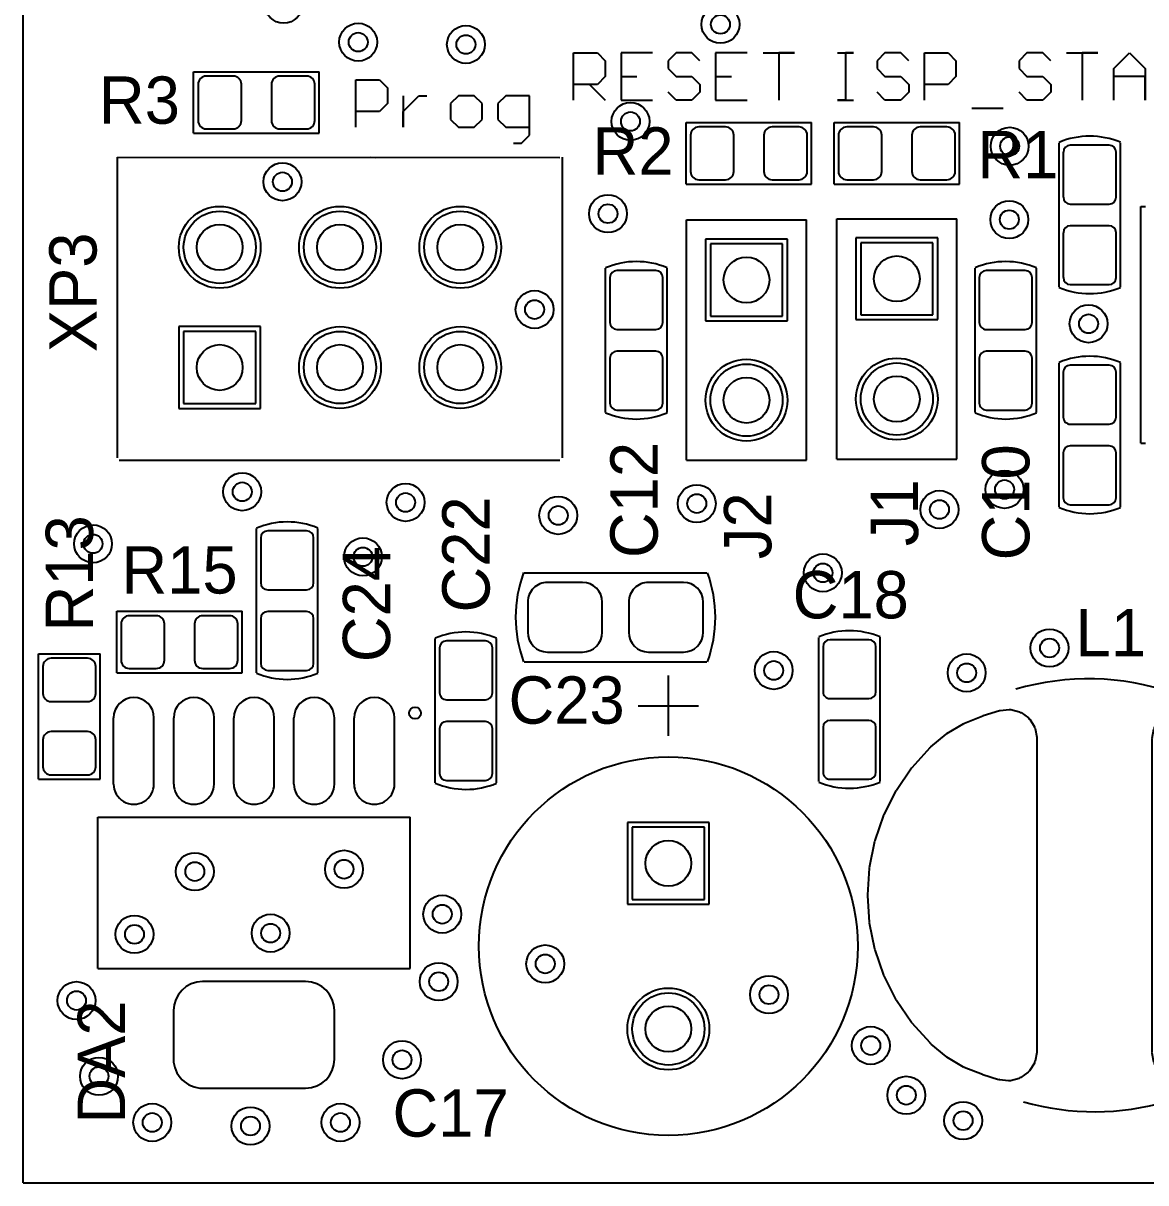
# Model space of a CAD drawing. Header units: millimetres. Extents: x 50.8 to 111.8, y 76.2 to 121.7.
# Drawn here: x 50.8 to 74.51, y 76.2 to 100.7 of the extents above; entities that cross this region are included whole.
import ezdxf

# ---------------------------------------------------------------- set-up
doc = ezdxf.new("R2010")
doc.units = ezdxf.units.MM
for name, color, linetype in [('KeepOutLayer', 6, 'Continuous'), ('MultiLayer', 9, 'Continuous'), ('TopOverlay', 2, 'Continuous'), ('TopSolder', 216, 'Continuous')]:
    doc.layers.add(name, color=color, linetype=linetype)

# ---------------------------------------------------------------- blocks, each defined once
blk = doc.blocks.new('PLS_02_8')
at = {"layer": 'MultiLayer'}
for p, q in [((-0.762, 0.762), (-0.762, -0.762)), ((0.762, 0.762), (-0.762, 0.762)), ((0.762, -0.762), (0.762, 0.762)), ((-0.762, -0.762), (0.762, -0.762))]:
    blk.add_line(p, q, dxfattribs=at)
for centre, radius in [((2.54, 0), 0.762), ((0, 0), 0.4825), ((2.54, 0), 0.4825)]:
    blk.add_circle(centre, radius, dxfattribs=at)
at = {"layer": 'TopOverlay'}
for p, q in [((3.81, 1.27), (-1.27, 1.27)), ((-1.27, -1.27), (-1.27, 1.27)), ((3.81, -1.27), (3.81, 1.27)), ((3.81, -1.27), (-1.27, -1.27))]:
    blk.add_line(p, q, dxfattribs=at)
at = {"layer": 'TopSolder'}
for p, q in [((-0.8636, 0.8636), (-0.8636, -0.8636)), ((0.8636, 0.8636), (-0.8636, 0.8636)), ((0.8636, -0.8636), (0.8636, 0.8636)), ((-0.8636, -0.8636), (0.8636, -0.8636))]:
    blk.add_line(p, q, dxfattribs=at)
for centre, radius in [((2.54, 0), 0.8636), ((0, 0), 0.4825), ((2.54, 0), 0.4825)]:
    blk.add_circle(centre, radius, dxfattribs=at)
blk = doc.blocks.new('CC0603_3M_18')
at = {"layer": 'TopOverlay'}
for p, q in [((1.524, 0.65), (-1.526, 0.65)), ((1.524, -0.648), (-1.524, -0.648))]:
    blk.add_line(p, q, dxfattribs=at)
for centre, start, end in [((0.013, 0), 157.2, 202.7), ((-0.013, 0), 337.3, 22.8)]:
    blk.add_arc(centre, 1.676, start, end, dxfattribs=at)
at = {"layer": 'TopSolder'}
for p, q in [((-0.376, 0.559), (-1.326, 0.559)), ((1.326, 0.559), (0.376, 0.559)), ((-1.473, 0.411), (-1.473, -0.411)), ((-0.229, -0.411), (-0.229, 0.411)), ((0.229, 0.411), (0.229, -0.411)), ((1.473, -0.411), (1.473, 0.411)), ((-1.326, -0.559), (-0.376, -0.559)), ((0.376, -0.559), (1.326, -0.559))]:
    blk.add_line(p, q, dxfattribs=at)
for centre in [(-0.851, 0), (0.851, 0)]:
    blk.add_circle(centre, 0, dxfattribs=at)
for centre, start, end in [((-1.326, 0.411), 90, 180), ((-0.376, 0.411), 0, 90), ((0.376, 0.411), 90, 180), ((1.326, 0.411), 0, 90), ((-1.326, -0.411), 180, 270), ((-0.376, -0.411), 270, 0), ((0.376, -0.411), 180, 270), ((1.326, -0.411), 270, 0)]:
    blk.add_arc(centre, 0.147, start, end, dxfattribs=at)
blk = doc.blocks.new('CC0603_3M_20')
at = {"layer": 'TopOverlay'}
for p, q in [((-1.526, 0.65), (1.524, 0.65)), ((-1.524, -0.648), (1.524, -0.648))]:
    blk.add_line(p, q, dxfattribs=at)
for centre, start, end in [((0.013, 0), 157.2, 202.7), ((-0.013, 0), 337.3, 22.8)]:
    blk.add_arc(centre, 1.676, start, end, dxfattribs=at)
at = {"layer": 'TopSolder'}
for p, q in [((-0.376, 0.559), (-1.326, 0.559)), ((1.326, 0.559), (0.376, 0.559)), ((-1.473, 0.411), (-1.473, -0.411)), ((-0.229, -0.411), (-0.229, 0.411)), ((0.229, 0.411), (0.229, -0.411)), ((1.473, -0.411), (1.473, 0.411)), ((-1.326, -0.559), (-0.376, -0.559)), ((0.376, -0.559), (1.326, -0.559))]:
    blk.add_line(p, q, dxfattribs=at)
for centre in [(-0.851, 0), (0.851, 0)]:
    blk.add_circle(centre, 0, dxfattribs=at)
for centre, start, end in [((-1.326, 0.411), 90, 180), ((-0.376, 0.411), 0, 90), ((0.376, 0.411), 90, 180), ((1.326, 0.411), 0, 90), ((-1.326, -0.411), 180, 270), ((-0.376, -0.411), 270, 0), ((0.376, -0.411), 180, 270), ((1.326, -0.411), 270, 0)]:
    blk.add_arc(centre, 0.147, start, end, dxfattribs=at)
blk = doc.blocks.new('CC0603_3M_21')
at = {"layer": 'TopOverlay'}
for p, q in [((-1.526, 0.65), (1.524, 0.65)), ((-1.524, -0.648), (1.524, -0.648))]:
    blk.add_line(p, q, dxfattribs=at)
for centre, start, end in [((0.013, 0), 157.2, 202.7), ((-0.013, 0), 337.3, 22.8)]:
    blk.add_arc(centre, 1.676, start, end, dxfattribs=at)
at = {"layer": 'TopSolder'}
for p, q in [((-0.376, 0.559), (-1.326, 0.559)), ((1.326, 0.559), (0.376, 0.559)), ((-1.473, 0.411), (-1.473, -0.411)), ((-0.229, -0.411), (-0.229, 0.411)), ((0.229, 0.411), (0.229, -0.411)), ((1.473, -0.411), (1.473, 0.411)), ((-1.326, -0.559), (-0.376, -0.559)), ((0.376, -0.559), (1.326, -0.559))]:
    blk.add_line(p, q, dxfattribs=at)
for centre in [(-0.851, 0), (0.851, 0)]:
    blk.add_circle(centre, 0, dxfattribs=at)
for centre, start, end in [((-1.326, 0.411), 90, 180), ((-0.376, 0.411), 0, 90), ((0.376, 0.411), 90, 180), ((1.326, 0.411), 0, 90), ((-1.326, -0.411), 180, 270), ((-0.376, -0.411), 270, 0), ((0.376, -0.411), 180, 270), ((1.326, -0.411), 270, 0)]:
    blk.add_arc(centre, 0.147, start, end, dxfattribs=at)
blk = doc.blocks.new('CC0603_3M_22')
at = {"layer": 'TopOverlay'}
for p, q in [((1.524, 0.65), (-1.526, 0.65)), ((1.524, -0.648), (-1.524, -0.648))]:
    blk.add_line(p, q, dxfattribs=at)
for centre, start, end in [((0.013, 0), 157.2, 202.7), ((-0.013, 0), 337.3, 22.8)]:
    blk.add_arc(centre, 1.676, start, end, dxfattribs=at)
at = {"layer": 'TopSolder'}
for p, q in [((-0.376, 0.559), (-1.326, 0.559)), ((1.326, 0.559), (0.376, 0.559)), ((-1.473, 0.411), (-1.473, -0.411)), ((-0.229, -0.411), (-0.229, 0.411)), ((0.229, 0.411), (0.229, -0.411)), ((1.473, -0.411), (1.473, 0.411)), ((-1.326, -0.559), (-0.376, -0.559)), ((0.376, -0.559), (1.326, -0.559))]:
    blk.add_line(p, q, dxfattribs=at)
for centre in [(-0.851, 0), (0.851, 0)]:
    blk.add_circle(centre, 0, dxfattribs=at)
for centre, start, end in [((-1.326, 0.411), 90, 180), ((-0.376, 0.411), 0, 90), ((0.376, 0.411), 90, 180), ((1.326, 0.411), 0, 90), ((-1.326, -0.411), 180, 270), ((-0.376, -0.411), 270, 0), ((0.376, -0.411), 180, 270), ((1.326, -0.411), 270, 0)]:
    blk.add_arc(centre, 0.147, start, end, dxfattribs=at)
blk = doc.blocks.new('CC8X3_5_25')
at = {"layer": 'MultiLayer'}
for p, q in [((-0.762, 0.762), (-0.762, -0.762)), ((0.762, 0.762), (-0.762, 0.762)), ((0.762, -0.762), (0.762, 0.762)), ((-0.762, -0.762), (0.762, -0.762))]:
    blk.add_line(p, q, dxfattribs=at)
for centre, radius in [((3.5, 0), 0.762), ((0, 0), 0.483), ((3.5, 0), 0.483)]:
    blk.add_circle(centre, radius, dxfattribs=at)
at = {"layer": 'TopOverlay'}
for p, q in [((-3.33, -0.635), (-3.33, 0.635)), ((-2.695, 0), (-3.965, 0))]:
    blk.add_line(p, q, dxfattribs=at)
blk.add_circle((1.75, 0), 4, dxfattribs=at)
at = {"layer": 'TopSolder'}
for p, q in [((-0.864, 0.864), (-0.864, -0.864)), ((0.864, 0.864), (-0.864, 0.864)), ((0.864, -0.864), (0.864, 0.864)), ((-0.864, -0.864), (0.864, -0.864))]:
    blk.add_line(p, q, dxfattribs=at)
for centre, radius in [((3.5, 0), 0.864), ((0, 0), 0.483), ((3.5, 0), 0.483)]:
    blk.add_circle(centre, radius, dxfattribs=at)
blk = doc.blocks.new('CC0603_3M_26')
at = {"layer": 'TopOverlay'}
for p, q in [((1.524, 0.65), (-1.526, 0.65)), ((1.524, -0.648), (-1.524, -0.648))]:
    blk.add_line(p, q, dxfattribs=at)
for centre, start, end in [((0.013, 0), 157.2, 202.7), ((-0.013, 0), 337.3, 22.8)]:
    blk.add_arc(centre, 1.676, start, end, dxfattribs=at)
at = {"layer": 'TopSolder'}
for p, q in [((-0.376, 0.559), (-1.326, 0.559)), ((1.326, 0.559), (0.376, 0.559)), ((-1.473, 0.411), (-1.473, -0.411)), ((-0.229, -0.411), (-0.229, 0.411)), ((0.229, 0.411), (0.229, -0.411)), ((1.473, -0.411), (1.473, 0.411)), ((-1.326, -0.559), (-0.376, -0.559)), ((0.376, -0.559), (1.326, -0.559))]:
    blk.add_line(p, q, dxfattribs=at)
for centre in [(-0.851, 0), (0.851, 0)]:
    blk.add_circle(centre, 0, dxfattribs=at)
for centre, start, end in [((-1.326, 0.411), 90, 180), ((-0.376, 0.411), 0, 90), ((0.376, 0.411), 90, 180), ((1.326, 0.411), 0, 90), ((-1.326, -0.411), 180, 270), ((-0.376, -0.411), 270, 0), ((0.376, -0.411), 180, 270), ((1.326, -0.411), 270, 0)]:
    blk.add_arc(centre, 0.147, start, end, dxfattribs=at)
blk = doc.blocks.new('CC0603_3M_30')
at = {"layer": 'TopOverlay'}
for p, q in [((-1.526, 0.65), (1.524, 0.65)), ((-1.524, -0.648), (1.524, -0.648))]:
    blk.add_line(p, q, dxfattribs=at)
for centre, start, end in [((0.013, 0), 157.2, 202.7), ((-0.013, 0), 337.3, 22.8)]:
    blk.add_arc(centre, 1.676, start, end, dxfattribs=at)
at = {"layer": 'TopSolder'}
for p, q in [((-0.376, 0.559), (-1.326, 0.559)), ((1.326, 0.559), (0.376, 0.559)), ((-1.473, 0.411), (-1.473, -0.411)), ((-0.229, -0.411), (-0.229, 0.411)), ((0.229, 0.411), (0.229, -0.411)), ((1.473, -0.411), (1.473, 0.411)), ((-1.326, -0.559), (-0.376, -0.559)), ((0.376, -0.559), (1.326, -0.559))]:
    blk.add_line(p, q, dxfattribs=at)
for centre in [(-0.851, 0), (0.851, 0)]:
    blk.add_circle(centre, 0, dxfattribs=at)
for centre, start, end in [((-1.326, 0.411), 90, 180), ((-0.376, 0.411), 0, 90), ((0.376, 0.411), 90, 180), ((1.326, 0.411), 0, 90), ((-1.326, -0.411), 180, 270), ((-0.376, -0.411), 270, 0), ((0.376, -0.411), 180, 270), ((1.326, -0.411), 270, 0)]:
    blk.add_arc(centre, 0.147, start, end, dxfattribs=at)
blk = doc.blocks.new('CC0805_MIDI_2M1_31')
at = {"layer": 'TopOverlay'}
for p, q in [((2.9972, 0.9398), (-0.8636, 0.9398)), ((2.9972, -0.9398), (-0.8636, -0.9398))]:
    blk.add_line(p, q, dxfattribs=at)
for centre, radius, start, end in [((1.7272, 0), 2.7696, 160.10002, 199.80008), ((0.4572, 0), 2.7178, 339.70002, 20.29998)]:
    blk.add_arc(centre, radius, start, end, dxfattribs=at)
at = {"layer": 'TopSolder'}
for p, q in [((0.3683, 0.7366), (-0.3683, 0.7366)), ((2.5019, 0.7366), (1.7653, 0.7366)), ((-0.7874, 0.3175), (-0.7874, -0.3175)), ((0.7874, -0.3175), (0.7874, 0.3175)), ((1.3462, 0.3175), (1.3462, -0.3175)), ((2.921, -0.3175), (2.921, 0.3175)), ((-0.3683, -0.7366), (0.3683, -0.7366)), ((1.7653, -0.7366), (2.5019, -0.7366))]:
    blk.add_line(p, q, dxfattribs=at)
for centre in [(0, 0), (2.1336, 0)]:
    blk.add_circle(centre, 0, dxfattribs=at)
for centre, start, end in [((-0.3683, 0.3175), 90, 180), ((0.3683, 0.3175), 0, 90), ((1.7653, 0.3175), 90, 180), ((2.5019, 0.3175), 0, 90), ((-0.3683, -0.3175), 180, 270), ((0.3683, -0.3175), 270, 0), ((1.7653, -0.3175), 180, 270), ((2.5019, -0.3175), 270, 0)]:
    blk.add_arc(centre, 0.4191, start, end, dxfattribs=at)
blk = doc.blocks.new('CC0603_3M_32')
at = {"layer": 'TopOverlay'}
for p, q in [((-1.526, 0.65), (1.524, 0.65)), ((-1.524, -0.648), (1.524, -0.648))]:
    blk.add_line(p, q, dxfattribs=at)
for centre, start, end in [((0.013, 0), 157.2, 202.7), ((-0.013, 0), 337.3, 22.8)]:
    blk.add_arc(centre, 1.676, start, end, dxfattribs=at)
at = {"layer": 'TopSolder'}
for p, q in [((-0.376, 0.559), (-1.326, 0.559)), ((1.326, 0.559), (0.376, 0.559)), ((-1.473, 0.411), (-1.473, -0.411)), ((-0.229, -0.411), (-0.229, 0.411)), ((0.229, 0.411), (0.229, -0.411)), ((1.473, -0.411), (1.473, 0.411)), ((-1.326, -0.559), (-0.376, -0.559)), ((0.376, -0.559), (1.326, -0.559))]:
    blk.add_line(p, q, dxfattribs=at)
for centre in [(-0.851, 0), (0.851, 0)]:
    blk.add_circle(centre, 0, dxfattribs=at)
for centre, start, end in [((-1.326, 0.411), 90, 180), ((-0.376, 0.411), 0, 90), ((0.376, 0.411), 90, 180), ((1.326, 0.411), 0, 90), ((-1.326, -0.411), 180, 270), ((-0.376, -0.411), 270, 0), ((0.376, -0.411), 180, 270), ((1.326, -0.411), 270, 0)]:
    blk.add_arc(centre, 0.147, start, end, dxfattribs=at)
blk = doc.blocks.new('SOT223_6_34')
at = {"layer": 'TopOverlay'}
for p, q in [((1.6, 3.3), (-1.6, 3.3)), ((-1.6, -3.3), (-1.6, 3.3)), ((1.6, -3.3), (1.6, 3.3)), ((1.6, -3.3), (-1.6, -3.3))]:
    blk.add_line(p, q, dxfattribs=at)
blk.add_circle((-3.8, 3.4), 0.125, dxfattribs=at)
at = {"layer": 'TopSolder'}
for p, q in [((-2.3, 2.967), (-3.7, 2.967)), ((-2.3, 2.113), (-3.7, 2.113)), ((-2.3, 1.697), (-3.7, 1.697)), ((3.512, 1.702), (2.488, 1.702)), ((1.873, 1.087), (1.873, -1.087)), ((4.127, -1.087), (4.127, 1.087)), ((-2.3, 0.843), (-3.7, 0.843)), ((-2.3, 0.427), (-3.7, 0.427)), ((-2.3, -0.427), (-3.7, -0.427)), ((-2.3, -0.843), (-3.7, -0.843)), ((-2.3, -1.697), (-3.7, -1.697)), ((2.488, -1.702), (3.512, -1.702)), ((-2.3, -2.113), (-3.7, -2.113)), ((-2.3, -2.967), (-3.7, -2.967))]:
    blk.add_line(p, q, dxfattribs=at)
for centre in [(-3, 2.54), (-3, 1.27), (-3, 0), (3, 0), (-3, -1.27), (-3, -2.54)]:
    blk.add_circle(centre, 0, dxfattribs=at)
for centre, radius, start, end in [((-3.7, 2.54), 0.427, 90, 270), ((-2.3, 2.54), 0.427, 270, 90), ((-3.7, 1.27), 0.427, 90, 270), ((-2.3, 1.27), 0.427, 270, 90), ((2.488, 1.087), 0.614, 90, 180), ((3.512, 1.087), 0.614, 0, 90), ((-3.7, 0), 0.427, 90, 270), ((-2.3, 0), 0.427, 270, 90), ((-3.7, -1.27), 0.427, 90, 270), ((-2.3, -1.27), 0.427, 270, 90), ((2.488, -1.087), 0.614, 180, 270), ((3.512, -1.087), 0.614, 270, 0), ((-3.7, -2.54), 0.427, 90, 270), ((-2.3, -2.54), 0.427, 270, 90)]:
    blk.add_arc(centre, radius, start, end, dxfattribs=at)
blk = doc.blocks.new('PLS_02_41')
at = {"layer": 'MultiLayer'}
for p, q in [((-0.762, 0.762), (-0.762, -0.762)), ((0.762, 0.762), (-0.762, 0.762)), ((0.762, -0.762), (0.762, 0.762)), ((-0.762, -0.762), (0.762, -0.762))]:
    blk.add_line(p, q, dxfattribs=at)
for centre, radius in [((2.54, 0), 0.762), ((0, 0), 0.4825), ((2.54, 0), 0.4825)]:
    blk.add_circle(centre, radius, dxfattribs=at)
at = {"layer": 'TopOverlay'}
for p, q in [((-1.27, -1.27), (-1.27, 1.27)), ((3.81, 1.27), (-1.27, 1.27)), ((3.81, -1.27), (3.81, 1.27)), ((3.81, -1.27), (-1.27, -1.27))]:
    blk.add_line(p, q, dxfattribs=at)
at = {"layer": 'TopSolder'}
for p, q in [((-0.8636, 0.8636), (-0.8636, -0.8636)), ((0.8636, 0.8636), (-0.8636, 0.8636)), ((0.8636, -0.8636), (0.8636, 0.8636)), ((-0.8636, -0.8636), (0.8636, -0.8636))]:
    blk.add_line(p, q, dxfattribs=at)
for centre, radius in [((2.54, 0), 0.8636), ((0, 0), 0.4825), ((2.54, 0), 0.4825)]:
    blk.add_circle(centre, radius, dxfattribs=at)
blk = doc.blocks.new('SDR0805_42')
at = {"layer": 'TopOverlay'}
for centre, start, end in [((-0.127, -0.889), 71.1, 106.3), ((0, 0.889), 254.1, 286.3)]:
    blk.add_arc(centre, 5.462, start, end, dxfattribs=at)
at = {"layer": 'TopSolder'}
for p, q in [((-1.99, 3.906), (-1.805, 3.928)), ((-1.805, 3.928), (-1.784, 3.922)), ((-1.784, 3.922), (-1.764, 3.925)), ((-1.764, 3.925), (-1.583, 3.877)), ((1.798, 3.917), (1.818, 3.922)), ((1.818, 3.922), (2.009, 3.9)), ((-2.747, 3.637), (-2.359, 3.792)), ((-2.359, 3.792), (-2.354, 3.792)), ((-2.354, 3.792), (-2.35, 3.795)), ((-2.35, 3.795), (-2.01, 3.902)), ((-2.01, 3.902), (-1.999, 3.901)), ((-1.999, 3.901), (-1.99, 3.906)), ((-1.583, 3.877), (-1.567, 3.864)), ((-1.567, 3.864), (-1.546, 3.859)), ((-1.546, 3.859), (-1.396, 3.749)), ((-1.396, 3.749), (-1.385, 3.731)), ((-1.385, 3.731), (-1.368, 3.719)), ((-1.368, 3.719), (-1.269, 3.561)), ((1.27, 3.547), (1.372, 3.709)), ((1.372, 3.709), (1.389, 3.721)), ((1.389, 3.721), (1.4, 3.739)), ((1.4, 3.739), (1.555, 3.853)), ((1.555, 3.853), (1.575, 3.858)), ((1.575, 3.858), (1.592, 3.87)), ((1.592, 3.87), (1.777, 3.919)), ((1.777, 3.919), (1.798, 3.917)), ((2.009, 3.9), (2.018, 3.895)), ((2.018, 3.895), (2.029, 3.896)), ((2.029, 3.896), (2.358, 3.793)), ((2.358, 3.793), (2.362, 3.79)), ((2.362, 3.79), (2.366, 3.79)), ((2.366, 3.79), (2.75, 3.636)), ((-3.121, 3.415), (-2.762, 3.629)), ((-2.762, 3.629), (-2.753, 3.63)), ((-2.753, 3.63), (-2.747, 3.637)), ((-1.269, 3.561), (-1.265, 3.541)), ((-1.265, 3.541), (-1.254, 3.523)), ((-1.254, 3.523), (-1.219, 3.34)), ((1.219, 3.32), (1.255, 3.508)), ((1.255, 3.508), (1.266, 3.526)), ((1.266, 3.526), (1.27, 3.547)), ((2.75, 3.636), (2.756, 3.63)), ((2.756, 3.63), (2.765, 3.629)), ((2.765, 3.629), (3.12, 3.417)), ((-3.457, 3.138), (-3.135, 3.405)), ((-3.135, 3.405), (-3.127, 3.408)), ((-3.127, 3.408), (-3.121, 3.415)), ((-1.219, 3.34), (-1.221, 3.329)), ((-1.221, 3.329), (-1.217, 3.319)), ((-1.217, 3.319), (-1.217, -3.299)), ((1.217, 3.299), (1.221, 3.309)), ((1.217, -3.319), (1.217, 3.299)), ((1.221, 3.309), (1.219, 3.32)), ((3.12, 3.417), (3.125, 3.41)), ((3.125, 3.41), (3.134, 3.407)), ((3.134, 3.407), (3.451, 3.143)), ((-3.853, 2.7), (-3.474, 3.121)), ((-3.474, 3.121), (-3.471, 3.123)), ((-3.471, 3.123), (-3.469, 3.126)), ((-3.469, 3.126), (-3.463, 3.132)), ((-3.463, 3.132), (-3.459, 3.134)), ((-3.459, 3.134), (-3.457, 3.138)), ((3.451, 3.143), (3.453, 3.139)), ((3.453, 3.139), (3.457, 3.138)), ((3.457, 3.138), (3.469, 3.126)), ((3.469, 3.126), (3.471, 3.123)), ((3.471, 3.123), (3.474, 3.121)), ((3.474, 3.121), (3.853, 2.7)), ((-3.855, 2.693), (-3.853, 2.7)), ((3.853, 2.7), (3.855, 2.693)), ((-4.181, 2.222), (-3.862, 2.689)), ((-3.862, 2.689), (-3.855, 2.693)), ((3.855, 2.693), (3.862, 2.689)), ((3.862, 2.689), (4.181, 2.222)), ((-4.443, 1.704), (-4.189, 2.209)), ((-4.189, 2.209), (-4.183, 2.214)), ((-4.183, 2.214), (-4.181, 2.222)), ((4.181, 2.222), (4.183, 2.214)), ((4.183, 2.214), (4.189, 2.209)), ((4.189, 2.209), (4.443, 1.704)), ((-4.634, 1.155), (-4.449, 1.69)), ((-4.449, 1.69), (-4.444, 1.696)), ((-4.444, 1.696), (-4.443, 1.704)), ((4.443, 1.704), (4.444, 1.696)), ((4.444, 1.696), (4.449, 1.69)), ((4.449, 1.69), (4.634, 1.155)), ((-4.75, 0.587), (-4.638, 1.141)), ((-4.638, 1.141), (-4.633, 1.148)), ((-4.633, 1.148), (-4.634, 1.155)), ((4.634, 1.155), (4.633, 1.148)), ((4.633, 1.148), (4.638, 1.141)), ((4.638, 1.141), (4.75, 0.586)), ((-4.789, 0.007), (-4.752, 0.572)), ((-4.752, 0.572), (-4.748, 0.579)), ((-4.748, 0.579), (-4.75, 0.587)), ((4.75, 0.586), (4.748, 0.579)), ((4.748, 0.579), (4.752, 0.572)), ((4.752, 0.572), (4.789, 0.007)), ((-4.787, 0), (-4.789, 0.007)), ((-4.789, -0.007), (-4.787, 0)), ((4.789, 0.007), (4.787, 0)), ((-4.752, -0.572), (-4.789, -0.007)), ((4.789, -0.007), (4.752, -0.572)), ((4.787, 0), (4.789, -0.007)), ((-4.748, -0.579), (-4.752, -0.572)), ((-4.75, -0.586), (-4.748, -0.579)), ((-4.638, -1.141), (-4.75, -0.586)), ((4.75, -0.587), (4.638, -1.141)), ((4.752, -0.572), (4.748, -0.579)), ((4.748, -0.579), (4.75, -0.587)), ((-4.633, -1.148), (-4.638, -1.141)), ((-4.634, -1.155), (-4.633, -1.148)), ((-4.449, -1.69), (-4.634, -1.155)), ((4.634, -1.155), (4.449, -1.69)), ((4.638, -1.141), (4.633, -1.148)), ((4.633, -1.148), (4.634, -1.155)), ((-4.444, -1.696), (-4.449, -1.69)), ((-4.443, -1.704), (-4.444, -1.696)), ((-4.189, -2.209), (-4.443, -1.704)), ((4.443, -1.704), (4.189, -2.209)), ((4.444, -1.696), (4.443, -1.704)), ((4.449, -1.69), (4.444, -1.696)), ((-4.183, -2.214), (-4.189, -2.209)), ((-4.181, -2.222), (-4.183, -2.214)), ((-3.862, -2.689), (-4.181, -2.222)), ((4.181, -2.222), (3.862, -2.689)), ((4.183, -2.214), (4.181, -2.222)), ((4.189, -2.209), (4.183, -2.214)), ((-3.855, -2.693), (-3.862, -2.689)), ((-3.853, -2.7), (-3.855, -2.693)), ((3.855, -2.693), (3.853, -2.7)), ((3.862, -2.689), (3.855, -2.693)), ((-3.474, -3.121), (-3.853, -2.7)), ((3.853, -2.7), (3.474, -3.121)), ((-3.471, -3.123), (-3.474, -3.121)), ((-3.469, -3.126), (-3.471, -3.123)), ((-3.457, -3.138), (-3.469, -3.126)), ((-3.453, -3.139), (-3.457, -3.138)), ((-3.451, -3.143), (-3.453, -3.139)), ((-3.134, -3.407), (-3.451, -3.143)), ((3.457, -3.138), (3.135, -3.405)), ((3.459, -3.134), (3.457, -3.138)), ((3.463, -3.132), (3.459, -3.134)), ((3.469, -3.126), (3.463, -3.132)), ((3.471, -3.123), (3.469, -3.126)), ((3.474, -3.121), (3.471, -3.123)), ((-3.125, -3.41), (-3.134, -3.407)), ((-3.12, -3.417), (-3.125, -3.41)), ((-2.765, -3.629), (-3.12, -3.417)), ((-1.219, -3.32), (-1.255, -3.508)), ((-1.217, -3.299), (-1.221, -3.309)), ((-1.221, -3.309), (-1.219, -3.32)), ((1.221, -3.329), (1.217, -3.319)), ((1.219, -3.34), (1.221, -3.329)), ((1.254, -3.523), (1.219, -3.34)), ((3.121, -3.415), (2.762, -3.629)), ((3.127, -3.408), (3.121, -3.415)), ((3.135, -3.405), (3.127, -3.408)), ((-2.756, -3.63), (-2.765, -3.629)), ((-2.75, -3.636), (-2.756, -3.63)), ((-2.366, -3.79), (-2.75, -3.636)), ((-1.27, -3.547), (-1.372, -3.709)), ((-1.266, -3.526), (-1.27, -3.547)), ((-1.255, -3.508), (-1.266, -3.526)), ((1.265, -3.541), (1.254, -3.523)), ((1.269, -3.561), (1.265, -3.541)), ((1.368, -3.719), (1.269, -3.561)), ((2.747, -3.637), (2.359, -3.792)), ((2.753, -3.63), (2.747, -3.637)), ((2.762, -3.629), (2.753, -3.63)), ((-2.362, -3.79), (-2.366, -3.79)), ((-2.358, -3.793), (-2.362, -3.79)), ((-2.029, -3.896), (-2.358, -3.793)), ((-2.018, -3.895), (-2.029, -3.896)), ((-2.009, -3.9), (-2.018, -3.895)), ((-1.818, -3.922), (-2.009, -3.9)), ((-1.798, -3.917), (-1.818, -3.922)), ((-1.777, -3.919), (-1.798, -3.917)), ((-1.592, -3.87), (-1.777, -3.919)), ((-1.575, -3.858), (-1.592, -3.87)), ((-1.555, -3.853), (-1.575, -3.858)), ((-1.4, -3.739), (-1.555, -3.853)), ((-1.389, -3.721), (-1.4, -3.739)), ((-1.372, -3.709), (-1.389, -3.721)), ((1.385, -3.731), (1.368, -3.719)), ((1.396, -3.749), (1.385, -3.731)), ((1.546, -3.859), (1.396, -3.749)), ((1.567, -3.864), (1.546, -3.859)), ((1.583, -3.877), (1.567, -3.864)), ((1.764, -3.925), (1.583, -3.877)), ((1.99, -3.906), (1.805, -3.928)), ((1.999, -3.901), (1.99, -3.906)), ((2.01, -3.902), (1.999, -3.901)), ((2.35, -3.795), (2.01, -3.902)), ((2.354, -3.792), (2.35, -3.795)), ((2.359, -3.792), (2.354, -3.792)), ((1.784, -3.922), (1.764, -3.925)), ((1.805, -3.928), (1.784, -3.922))]:
    blk.add_line(p, q, dxfattribs=at)
blk = doc.blocks.new('AC5032_2_43')
at = {"layer": 'TopOverlay'}
for p, q in [((2.5, 1.6), (-2.5, 1.6)), ((-2.5, 1.5), (-2.5, 1.6)), ((2.5, 1.5), (2.5, 1.6)), ((-2.5, -1.6), (-2.5, -1.5)), ((2.5, -1.6), (-2.5, -1.6)), ((2.5, -1.6), (2.5, -1.5))]:
    blk.add_line(p, q, dxfattribs=at)
at = {"layer": 'TopSolder'}
for p, q in [((-1.265, 1.252), (-2.735, 1.252)), ((2.735, 1.252), (1.265, 1.252)), ((-3.152, 0.835), (-3.152, -0.835)), ((-0.848, -0.835), (-0.848, 0.835)), ((0.848, 0.835), (0.848, -0.835)), ((3.152, -0.835), (3.152, 0.835)), ((-2.735, -1.252), (-1.265, -1.252)), ((1.265, -1.252), (2.735, -1.252))]:
    blk.add_line(p, q, dxfattribs=at)
for centre in [(-2, 0), (2, 0)]:
    blk.add_circle(centre, 0, dxfattribs=at)
for centre, start, end in [((-2.735, 0.835), 90, 180), ((-1.265, 0.835), 0, 90), ((1.265, 0.835), 90, 180), ((2.735, 0.835), 0, 90), ((-2.735, -0.835), 180, 270), ((-1.265, -0.835), 270, 0), ((1.265, -0.835), 180, 270), ((2.735, -0.835), 270, 0)]:
    blk.add_arc(centre, 0.417, start, end, dxfattribs=at)
blk = doc.blocks.new('RC0603_3M_44')
at = {"layer": 'TopOverlay'}
for p, q in [((-1.325, 0.65), (-1.325, -0.65)), ((1.325, 0.65), (-1.325, 0.65)), ((1.325, 0.65), (1.325, -0.65)), ((1.325, -0.65), (-1.325, -0.65))]:
    blk.add_line(p, q, dxfattribs=at)
at = {"layer": 'TopSolder'}
for p, q in [((-0.491, 0.557), (-1.059, 0.557)), ((1.059, 0.557), (0.491, 0.557)), ((-1.231, 0.384), (-1.231, -0.384)), ((-0.318, -0.384), (-0.318, 0.384)), ((0.318, 0.384), (0.318, -0.384)), ((1.231, -0.384), (1.231, 0.384)), ((-1.059, -0.557), (-0.491, -0.557)), ((0.491, -0.557), (1.059, -0.557))]:
    blk.add_line(p, q, dxfattribs=at)
for centre in [(-0.775, 0), (0.775, 0)]:
    blk.add_circle(centre, 0, dxfattribs=at)
for centre, start, end in [((-1.059, 0.384), 90, 180), ((-0.491, 0.384), 0, 90), ((0.491, 0.384), 90, 180), ((1.059, 0.384), 0, 90), ((-1.059, -0.384), 180, 270), ((-0.491, -0.384), 270, 0), ((0.491, -0.384), 180, 270), ((1.059, -0.384), 270, 0)]:
    blk.add_arc(centre, 0.173, start, end, dxfattribs=at)
blk = doc.blocks.new('RC0603_3M_45')
at = {"layer": 'TopOverlay'}
for p, q in [((-1.325, -0.65), (-1.325, 0.65)), ((-1.325, 0.65), (1.325, 0.65)), ((1.325, -0.65), (1.325, 0.65)), ((-1.325, -0.65), (1.325, -0.65))]:
    blk.add_line(p, q, dxfattribs=at)
at = {"layer": 'TopSolder'}
for p, q in [((-0.491, 0.557), (-1.059, 0.557)), ((1.059, 0.557), (0.491, 0.557)), ((-1.231, 0.384), (-1.231, -0.384)), ((-0.318, -0.384), (-0.318, 0.384)), ((0.318, 0.384), (0.318, -0.384)), ((1.231, -0.384), (1.231, 0.384)), ((-1.059, -0.557), (-0.491, -0.557)), ((0.491, -0.557), (1.059, -0.557))]:
    blk.add_line(p, q, dxfattribs=at)
for centre in [(-0.775, 0), (0.775, 0)]:
    blk.add_circle(centre, 0, dxfattribs=at)
for centre, start, end in [((-1.059, 0.384), 90, 180), ((-0.491, 0.384), 0, 90), ((0.491, 0.384), 90, 180), ((1.059, 0.384), 0, 90), ((-1.059, -0.384), 180, 270), ((-0.491, -0.384), 270, 0), ((0.491, -0.384), 180, 270), ((1.059, -0.384), 270, 0)]:
    blk.add_arc(centre, 0.173, start, end, dxfattribs=at)
blk = doc.blocks.new('RC0603_3M_46')
at = {"layer": 'TopOverlay'}
for p, q in [((-1.325, 0.65), (-1.325, -0.65)), ((1.325, 0.65), (-1.325, 0.65)), ((1.325, 0.65), (1.325, -0.65)), ((1.325, -0.65), (-1.325, -0.65))]:
    blk.add_line(p, q, dxfattribs=at)
at = {"layer": 'TopSolder'}
for p, q in [((-0.491, 0.557), (-1.059, 0.557)), ((1.059, 0.557), (0.491, 0.557)), ((-1.231, 0.384), (-1.231, -0.384)), ((-0.318, -0.384), (-0.318, 0.384)), ((0.318, 0.384), (0.318, -0.384)), ((1.231, -0.384), (1.231, 0.384)), ((-1.059, -0.557), (-0.491, -0.557)), ((0.491, -0.557), (1.059, -0.557))]:
    blk.add_line(p, q, dxfattribs=at)
for centre in [(-0.775, 0), (0.775, 0)]:
    blk.add_circle(centre, 0, dxfattribs=at)
for centre, start, end in [((-1.059, 0.384), 90, 180), ((-0.491, 0.384), 0, 90), ((0.491, 0.384), 90, 180), ((1.059, 0.384), 0, 90), ((-1.059, -0.384), 180, 270), ((-0.491, -0.384), 270, 0), ((0.491, -0.384), 180, 270), ((1.059, -0.384), 270, 0)]:
    blk.add_arc(centre, 0.173, start, end, dxfattribs=at)
blk = doc.blocks.new('RC0603_3M_56')
at = {"layer": 'TopOverlay'}
for p, q in [((-1.325, 0.65), (-1.325, -0.65)), ((-1.325, 0.65), (1.325, 0.65)), ((1.325, 0.65), (1.325, -0.65)), ((-1.325, -0.65), (1.325, -0.65))]:
    blk.add_line(p, q, dxfattribs=at)
at = {"layer": 'TopSolder'}
for p, q in [((-0.491, 0.557), (-1.059, 0.557)), ((1.059, 0.557), (0.491, 0.557)), ((-1.231, 0.384), (-1.231, -0.384)), ((-0.318, -0.384), (-0.318, 0.384)), ((0.318, 0.384), (0.318, -0.384)), ((1.231, -0.384), (1.231, 0.384)), ((-1.059, -0.557), (-0.491, -0.557)), ((0.491, -0.557), (1.059, -0.557))]:
    blk.add_line(p, q, dxfattribs=at)
for centre in [(-0.775, 0), (0.775, 0)]:
    blk.add_circle(centre, 0, dxfattribs=at)
for centre, start, end in [((-1.059, 0.384), 90, 180), ((-0.491, 0.384), 0, 90), ((0.491, 0.384), 90, 180), ((1.059, 0.384), 0, 90), ((-1.059, -0.384), 180, 270), ((-0.491, -0.384), 270, 0), ((0.491, -0.384), 180, 270), ((1.059, -0.384), 270, 0)]:
    blk.add_arc(centre, 0.173, start, end, dxfattribs=at)
blk = doc.blocks.new('RC0603_3M_58')
at = {"layer": 'TopOverlay'}
for p, q in [((-1.325, 0.65), (-1.325, -0.65)), ((1.325, 0.65), (-1.325, 0.65)), ((1.325, 0.65), (1.325, -0.65)), ((1.325, -0.65), (-1.325, -0.65))]:
    blk.add_line(p, q, dxfattribs=at)
at = {"layer": 'TopSolder'}
for p, q in [((-0.491, 0.557), (-1.059, 0.557)), ((1.059, 0.557), (0.491, 0.557)), ((-1.231, 0.384), (-1.231, -0.384)), ((-0.318, -0.384), (-0.318, 0.384)), ((0.318, 0.384), (0.318, -0.384)), ((1.231, -0.384), (1.231, 0.384)), ((-1.059, -0.557), (-0.491, -0.557)), ((0.491, -0.557), (1.059, -0.557))]:
    blk.add_line(p, q, dxfattribs=at)
for centre in [(-0.775, 0), (0.775, 0)]:
    blk.add_circle(centre, 0, dxfattribs=at)
for centre, start, end in [((-1.059, 0.384), 90, 180), ((-0.491, 0.384), 0, 90), ((0.491, 0.384), 90, 180), ((1.059, 0.384), 0, 90), ((-1.059, -0.384), 180, 270), ((-0.491, -0.384), 270, 0), ((0.491, -0.384), 180, 270), ((1.059, -0.384), 270, 0)]:
    blk.add_arc(centre, 0.173, start, end, dxfattribs=at)
blk = doc.blocks.new('PIN6_71')
at = {"layer": 'MultiLayer'}
for p, q in [((-0.762, 0.762), (-0.762, -0.762)), ((0.762, 0.762), (-0.762, 0.762)), ((0.762, -0.762), (0.762, 0.762)), ((-0.762, -0.762), (0.762, -0.762))]:
    blk.add_line(p, q, dxfattribs=at)
for centre, radius in [((0, 2.54), 0.762), ((2.54, 2.54), 0.762), ((5.08, 2.54), 0.762), ((0, 2.54), 0.483), ((2.54, 2.54), 0.483), ((5.08, 2.54), 0.483), ((2.54, 0), 0.762), ((5.08, 0), 0.762), ((0, 0), 0.483), ((2.54, 0), 0.483), ((5.08, 0), 0.483)]:
    blk.add_circle(centre, radius, dxfattribs=at)
at = {"layer": 'TopOverlay'}
for p, q in [((-2.159, 4.445), (3.28, 4.44)), ((-2.159, -1.905), (-2.159, 4.445)), ((3.175, 4.445), (7.18, 4.44)), ((7.239, -1.905), (7.239, 4.445)), ((-2.12, -1.96), (7.18, -1.96))]:
    blk.add_line(p, q, dxfattribs=at)
at = {"layer": 'TopSolder'}
for p, q in [((-0.864, 0.864), (-0.864, -0.864)), ((0.864, 0.864), (-0.864, 0.864)), ((0.864, -0.864), (0.864, 0.864)), ((-0.864, -0.864), (0.864, -0.864))]:
    blk.add_line(p, q, dxfattribs=at)
for centre, radius in [((0, 2.54), 0.864), ((2.54, 2.54), 0.864), ((5.08, 2.54), 0.864), ((0, 2.54), 0.483), ((2.54, 2.54), 0.483), ((5.08, 2.54), 0.483), ((2.54, 0), 0.864), ((5.08, 0), 0.864), ((0, 0), 0.483), ((2.54, 0), 0.483), ((5.08, 0), 0.483)]:
    blk.add_circle(centre, radius, dxfattribs=at)

msp = doc.modelspace()

# ---------------------------------------------------------------- linework, layer by layer
at = {"layer": 'KeepOutLayer'}
for q in [(50.8, 119.2), (111.8, 76.2)]:
    msp.add_line((50.8, 76.2), q, dxfattribs=at)
at = {"layer": 'MultiLayer'}
for centre, radius in [((56.3, 101.1), 0.4), ((65.525, 100.675), 0.4), ((57.875, 100.3), 0.4), ((65.525, 100.675), 0.2), ((57.875, 100.3), 0.2), ((60.15, 100.25), 0.4), ((60.15, 100.25), 0.2), ((63.625, 98.625), 0.4), ((63.625, 98.625), 0.2), ((71.633, 98.1), 0.4), ((71.633, 98.1), 0.2), ((56.275, 97.35), 0.4), ((56.275, 97.35), 0.2), ((63.15, 96.675), 0.4), ((63.15, 96.675), 0.2), ((71.625, 96.55), 0.4), ((71.625, 96.55), 0.2), ((61.6, 94.65), 0.4), ((61.6, 94.65), 0.2), ((73.3, 94.35), 0.4), ((73.3, 94.35), 0.2), ((55.425, 90.8), 0.4), ((71.525, 90.85), 0.4), ((55.425, 90.8), 0.2), ((58.875, 90.575), 0.4), ((65.025, 90.55), 0.4), ((71.525, 90.85), 0.2), ((58.875, 90.575), 0.2), ((62.1, 90.3), 0.4), ((65.025, 90.55), 0.2), ((70.15, 90.425), 0.4), ((62.1, 90.3), 0.2), ((70.15, 90.425), 0.2), ((52.275, 89.7), 0.4), ((52.275, 89.7), 0.2), ((57.975, 89.425), 0.4), ((57.975, 89.425), 0.2), ((67.688, 89.087), 0.4), ((67.688, 89.087), 0.2), ((72.475, 87.5), 0.4), ((72.475, 87.5), 0.2), ((66.65, 87.025), 0.4), ((66.65, 87.025), 0.2), ((70.725, 86.975), 0.4), ((70.725, 86.975), 0.2), ((54.425, 82.775), 0.4), ((57.575, 82.825), 0.4), ((54.425, 82.775), 0.2), ((57.575, 82.825), 0.2), ((59.65, 81.875), 0.4), ((53.15, 81.45), 0.4), ((56.025, 81.475), 0.4), ((59.65, 81.875), 0.2), ((53.15, 81.45), 0.2), ((56.025, 81.475), 0.2), ((61.825, 80.825), 0.4), ((61.825, 80.825), 0.2), ((59.575, 80.45), 0.4), ((59.575, 80.45), 0.2), ((51.925, 80.05), 0.4), ((66.55, 80.175), 0.4), ((66.55, 80.175), 0.2), ((51.925, 80.05), 0.2), ((68.7, 79.1), 0.4), ((58.8, 78.8), 0.4), ((68.7, 79.1), 0.2), ((58.8, 78.8), 0.2), ((52.4, 78.45), 0.4), ((52.4, 78.45), 0.2), ((69.45, 78.05), 0.4), ((69.45, 78.05), 0.2), ((70.65, 77.514), 0.4), ((53.525, 77.475), 0.4), ((53.525, 77.475), 0.2), ((55.6, 77.4), 0.4), ((57.5, 77.475), 0.4), ((57.5, 77.475), 0.2), ((70.65, 77.514), 0.2), ((55.6, 77.4), 0.2)]:
    msp.add_circle(centre, radius, dxfattribs=at)
at = {"layer": 'TopOverlay'}
for p, q in [((62.425, 99.075), (62.425, 100.075)), ((62.425, 100.075), (62.925, 100.075)), ((62.925, 100.075), (63.091, 99.908)), ((64.091, 100.075), (63.425, 100.075)), ((63.425, 100.075), (63.425, 99.075)), ((64.591, 100.075), (64.424, 99.908)), ((64.924, 100.075), (64.591, 100.075)), ((65.091, 99.908), (64.924, 100.075)), ((66.09, 100.075), (65.424, 100.075)), ((65.424, 100.075), (65.424, 99.075)), ((66.424, 100.075), (67.09, 100.075)), ((67.09, 100.075), (66.757, 100.075)), ((66.757, 100.075), (66.757, 99.075)), ((68, 100.075), (68.333, 100.075)), ((68.333, 100.075), (68.167, 100.075)), ((68.167, 100.075), (68.167, 99.075)), ((69, 100.075), (68.833, 99.908)), ((69.333, 100.075), (69, 100.075)), ((69.5, 99.908), (69.333, 100.075)), ((69.833, 99.075), (69.833, 100.075)), ((69.833, 100.075), (70.333, 100.075)), ((70.333, 100.075), (70.499, 99.908)), ((71.999, 100.075), (71.832, 99.908)), ((72.332, 100.075), (71.999, 100.075)), ((72.499, 99.908), (72.332, 100.075)), ((72.832, 100.075), (73.498, 100.075)), ((73.498, 100.075), (73.165, 100.075)), ((73.165, 100.075), (73.165, 99.075)), ((73.831, 99.741), (74.165, 100.075)), ((74.165, 100.075), (74.498, 99.741)), ((63.091, 99.908), (63.091, 99.575)), ((64.424, 99.908), (64.424, 99.741)), ((64.424, 99.741), (64.591, 99.575)), ((68.833, 99.908), (68.833, 99.741)), ((68.833, 99.741), (69, 99.575)), ((70.499, 99.908), (70.499, 99.575)), ((71.832, 99.908), (71.832, 99.741)), ((71.832, 99.741), (71.999, 99.575)), ((73.831, 99.075), (73.831, 99.741)), ((74.498, 99.741), (74.498, 99.075)), ((57.825, 98.5), (57.825, 99.5)), ((57.825, 99.5), (58.325, 99.5)), ((58.325, 99.5), (58.491, 99.333)), ((63.091, 99.575), (62.925, 99.408)), ((63.425, 99.575), (63.758, 99.575)), ((64.591, 99.575), (64.924, 99.575)), ((64.924, 99.575), (65.091, 99.408)), ((65.424, 99.575), (65.757, 99.575)), ((69, 99.575), (69.333, 99.575)), ((69.333, 99.575), (69.5, 99.408)), ((70.499, 99.575), (70.333, 99.408)), ((71.999, 99.575), (72.332, 99.575)), ((72.332, 99.575), (72.499, 99.408)), ((74.498, 99.575), (73.831, 99.575)), ((74.498, 99.075), (74.498, 99.575)), ((58.491, 99.333), (58.491, 99)), ((62.925, 99.408), (62.425, 99.408)), ((62.758, 99.408), (63.091, 99.075)), ((64.591, 99.075), (64.424, 99.242)), ((65.091, 99.242), (64.924, 99.075)), ((65.091, 99.408), (65.091, 99.242)), ((69, 99.075), (68.833, 99.242)), ((69.5, 99.242), (69.333, 99.075)), ((69.5, 99.408), (69.5, 99.242)), ((70.333, 99.408), (69.833, 99.408)), ((71.999, 99.075), (71.832, 99.242)), ((72.499, 99.242), (72.332, 99.075)), ((72.499, 99.408), (72.499, 99.242)), ((58.491, 99), (58.325, 98.833)), ((58.825, 99.166), (58.825, 98.5)), ((58.825, 98.833), (58.991, 99)), ((58.991, 99), (59.158, 99.166)), ((59.158, 99.166), (59.325, 99.166)), ((59.991, 99.166), (59.824, 99)), ((59.824, 99), (59.824, 98.667)), ((60.324, 99.166), (59.991, 99.166)), ((60.491, 99), (60.324, 99.166)), ((60.491, 98.667), (60.491, 99)), ((60.991, 99.166), (60.824, 99)), ((60.824, 99), (60.824, 98.667)), ((61.49, 99.166), (60.991, 99.166)), ((61.49, 98.333), (61.49, 99.166)), ((63.425, 99.075), (64.091, 99.075)), ((64.924, 99.075), (64.591, 99.075)), ((65.424, 99.075), (66.09, 99.075)), ((68.167, 99.075), (68, 99.075)), ((68, 99.075), (68.333, 99.075)), ((69.333, 99.075), (69, 99.075)), ((72.332, 99.075), (71.999, 99.075)), ((58.325, 98.833), (57.825, 98.833)), ((58.825, 98.5), (58.825, 98.833)), ((70.832, 98.908), (71.499, 98.908)), ((59.824, 98.667), (59.991, 98.5)), ((59.991, 98.5), (60.324, 98.5)), ((60.324, 98.5), (60.491, 98.667)), ((60.824, 98.667), (60.991, 98.5)), ((60.991, 98.5), (61.49, 98.5)), ((61.324, 98.167), (61.49, 98.333)), ((61.157, 98.167), (61.324, 98.167))]:
    msp.add_line(p, q, dxfattribs=at)

# ---------------------------------------------------------------- block references
for name, p, rotation in [('RC0603_3M_46', (55.725, 99.025), 180), ('RC0603_3M_44', (69.25, 97.95), 180), ('CC0603_3M_21', (73.325, 96.65), 90), ('AC5032_2_43', (76, 94.325), 270), ('PLS_02_8', (66.075, 95.275), 270), ('PLS_02_41', (69.25, 95.3), 270), ('CC0603_3M_20', (63.75, 94), 90), ('CC0603_3M_18', (71.55, 94), 270), ('CC0603_3M_22', (73.323, 92), 270), ('CC0603_3M_32', (56.375, 88.5), 90), ('CC0805_MIDI_2M1_31', (64.375, 88.15), 180), ('RC0603_3M_58', (54.1, 87.625), 180), ('CC0603_3M_30', (60.15, 86.175), 90), ('CC0603_3M_26', (68.25, 86.2), 270), ('RC0603_3M_56', (51.775, 86.05), 90), ('CC8X3_5_25', (64.425, 82.95), 270), ('SOT223_6_34', (55.675, 82.325), 270)]:
    msp.add_blockref(name, p, dxfattribs=dict(rotation=rotation))
for name, p in [('RC0603_3M_45', (66.125, 97.95)), ('PIN6_71', (54.95, 93.425)), ('SDR0805_42', (73.425, 82.275))]:
    msp.add_blockref(name, p)

# ---------------------------------------------------------------- texts
for s, p in [('R3', (52.4, 98.575)), ('R2', (62.825, 97.5)), ('R1', (70.95, 97.425)), ('R15', (52.875, 88.65)), ('C18', (67.05, 88.125)), ('L1', (73.025, 87.325)), ('C23', (61.05, 85.9)), ('C17', (58.6, 77.175))]:
    msp.add_text(s, height=1, dxfattribs=at).set_placement(p)
for s, p in [('XP3', (52.35, 93.75)), ('C12', (64.2, 89.4)), ('C10', (72.05, 89.35)), ('J1', (69.7, 89.65)), ('J2', (66.6, 89.375)), ('C22', (60.65, 88.25)), ('R13', (52.275, 87.85)), ('C24', (58.55, 87.2)), ('DA2', (52.95, 77.45))]:
    msp.add_text(s, height=1, rotation=90, dxfattribs=at).set_placement(p)

doc.saveas('drawing.dxf')
